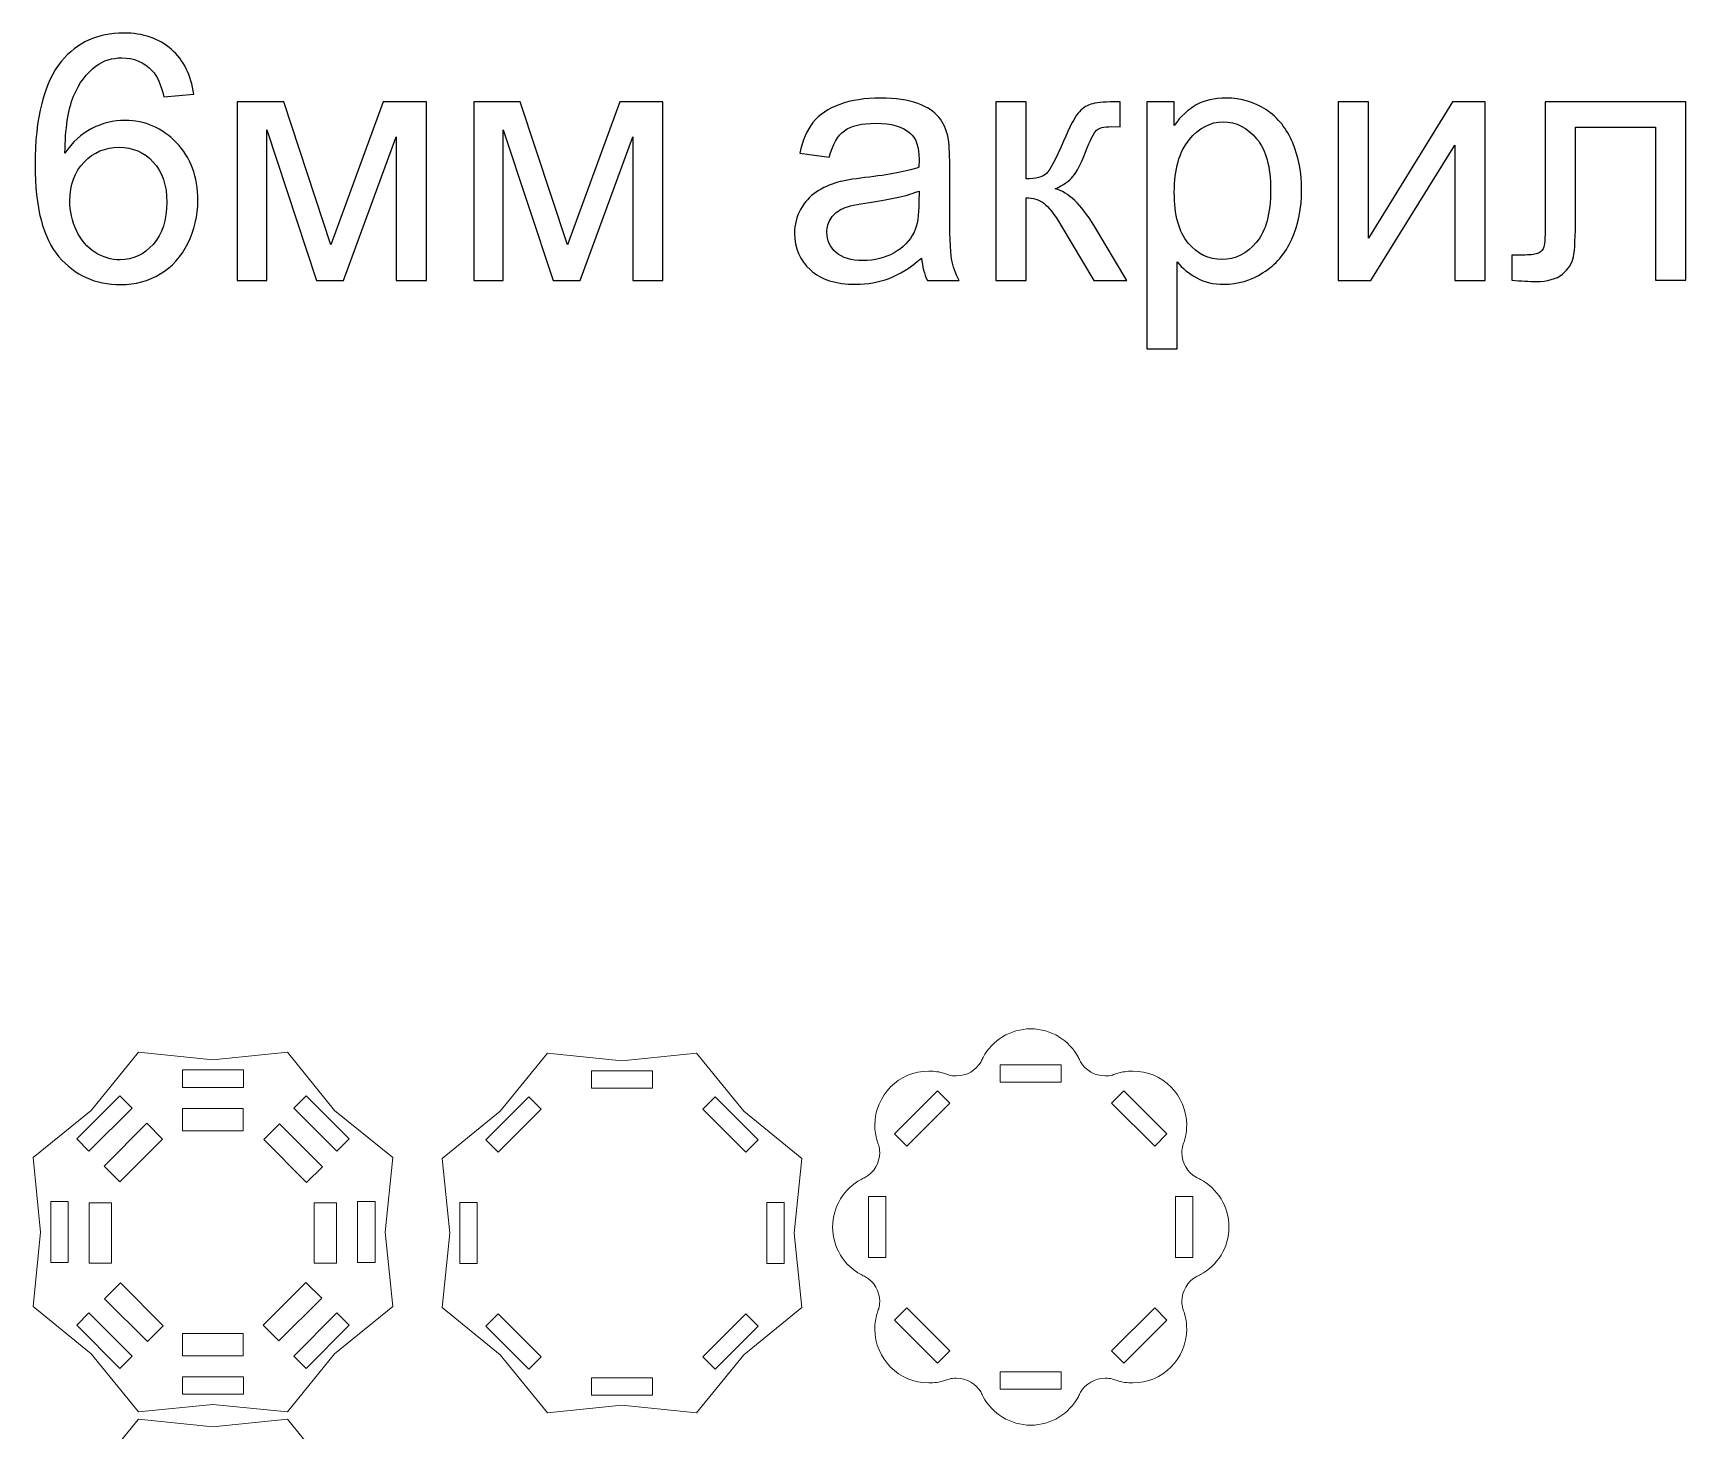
# Model space of a CAD drawing. Header units: centimetres. Extents: x -57 to 189, y -76 to 83.
# Drawn here: x 162.66 to 189.25, y 24.86 to 47.35 of the extents above; entities that cross this region are included whole.
import ezdxf

# ---------------------------------------------------------------- set-up
doc = ezdxf.new("R2010")
doc.units = ezdxf.units.CM
doc.header["$MEASUREMENT"] = 0
doc.layers.add('DEFAULT', color=7, linetype='Continuous')
doc.layers.add('layer 1', color=7, linetype='Continuous')

msp = doc.modelspace()

# ---------------------------------------------------------------- linework, layer by layer
at = {"layer": 'DEFAULT', "color": 250, "lineweight": 9}
for points in [[(165.06596, 29.68856), (166.04096, 29.68856), (166.04096, 30.0467), (165.06596, 30.0467), (165.06596, 29.68856)], [(165.06596, 26.0692), (166.04096, 26.0692), (166.04096, 26.42734), (165.06596, 26.42734), (165.06596, 26.0692)]]:
    msp.add_lwpolyline(points, close=True, dxfattribs=at)
at = {"layer": 'DEFAULT', "color": 250}
for points, knots in [([(165.2448, 46.3607), (165.2448, 46.3607), (164.76321, 46.32195), (164.76321, 46.32195), (164.76321, 46.32195), (164.71985, 46.51293), (164.65804, 46.65224), (164.57777, 46.73896), (164.57777, 46.73896), (164.44584, 46.87827), (164.28254, 46.94747), (164.0888, 46.94747), (164.0888, 46.94747), (163.93288, 46.94747), (163.7945, 46.9041), (163.67548, 46.81738), (163.67548, 46.81738), (163.52233, 46.70575), (163.4024, 46.54337), (163.31291, 46.32933), (163.31291, 46.32933), (163.22434, 46.11437), (163.17821, 45.809), (163.17452, 45.41321), (163.17452, 45.41321), (163.29169, 45.59127), (163.43561, 45.72412), (163.60537, 45.80992), (163.60537, 45.80992), (163.77512, 45.89664), (163.95226, 45.94), (164.13862, 45.94), (164.13862, 45.94), (164.46337, 45.94), (164.74015, 45.82007), (164.96895, 45.58112), (164.96895, 45.58112), (165.19683, 45.34217), (165.31123, 45.03402), (165.31123, 44.65484), (165.31123, 44.65484), (165.31123, 44.40574), (165.25772, 44.1751), (165.1507, 43.96106), (165.1507, 43.96106), (165.04275, 43.74702), (164.89606, 43.58372), (164.70786, 43.47024), (164.70786, 43.47024), (164.52057, 43.35676), (164.30745, 43.29956), (164.06943, 43.29956), (164.06943, 43.29956), (163.66441, 43.29956), (163.3332, 43.44902), (163.07672, 43.74702), (163.07672, 43.74702), (162.82117, 44.04501), (162.69293, 44.53675), (162.69293, 45.22131), (162.69293, 45.22131), (162.69293, 45.98705), (162.83501, 46.5443), (163.11824, 46.89211), (163.11824, 46.89211), (163.36549, 47.19472), (163.69855, 47.34602), (164.11832, 47.34602), (164.11832, 47.34602), (164.43016, 47.34602), (164.68664, 47.25838), (164.88591, 47.08401), (164.88591, 47.08401), (165.08519, 46.90964), (165.20513, 46.66884), (165.2448, 46.3607)], [0, 0, 0, 0, 0.05, 0.05, 0.05, 0.05, 0.1, 0.1, 0.1, 0.1, 0.15, 0.15, 0.15, 0.15, 0.2, 0.2, 0.2, 0.2, 0.25, 0.25, 0.25, 0.25, 0.3, 0.3, 0.3, 0.3, 0.35, 0.35, 0.35, 0.35, 0.4, 0.4, 0.4, 0.4, 0.45, 0.45, 0.45, 0.45, 0.5, 0.5, 0.5, 0.5, 0.55, 0.55, 0.55, 0.55, 0.6, 0.6, 0.6, 0.6, 0.65, 0.65, 0.65, 0.65, 0.7, 0.7, 0.7, 0.7, 0.75, 0.75, 0.75, 0.75, 0.8, 0.8, 0.8, 0.8, 0.85, 0.85, 0.85, 0.85, 0.9, 0.9, 0.9, 0.9, 1, 1, 1, 1]), ([(176.9524, 43.7258), (176.77157, 43.57173), (176.59721, 43.46378), (176.43022, 43.40013), (176.43022, 43.40013), (176.26323, 43.33647), (176.08425, 43.3051), (175.89235, 43.3051), (175.89235, 43.3051), (175.57683, 43.3051), (175.33419, 43.38167), (175.16443, 43.53575), (175.16443, 43.53575), (174.99468, 43.68889), (174.9098, 43.88541), (174.9098, 44.12435), (174.9098, 44.12435), (174.9098, 44.26459), (174.94209, 44.39283), (175.00575, 44.50907), (175.00575, 44.50907), (175.07033, 44.62532), (175.15428, 44.71758), (175.25761, 44.78769), (175.25761, 44.78769), (175.36187, 44.85781), (175.47811, 44.91132), (175.6082, 44.9473), (175.6082, 44.9473), (175.70414, 44.97221), (175.84899, 44.9962), (176.04181, 45.02018), (176.04181, 45.02018), (176.43483, 45.06631), (176.72545, 45.12259), (176.91089, 45.18717), (176.91089, 45.18717), (176.91273, 45.2536), (176.91365, 45.29604), (176.91365, 45.31357), (176.91365, 45.31357), (176.91365, 45.511), (176.86752, 45.65031), (176.77527, 45.7315), (176.77527, 45.7315), (176.65072, 45.84129), (176.46528, 45.89572), (176.21987, 45.89572), (176.21987, 45.89572), (175.99015, 45.89572), (175.82039, 45.85512), (175.71152, 45.77486), (175.71152, 45.77486), (175.60174, 45.69459), (175.52147, 45.55252), (175.46888, 45.3477), (175.46888, 45.3477), (175.46888, 45.3477), (174.99283, 45.41413), (174.99283, 45.41413), (174.99283, 45.41413), (175.03619, 45.61802), (175.10723, 45.78316), (175.20687, 45.90863), (175.20687, 45.90863), (175.30651, 46.03411), (175.45043, 46.13005), (175.63864, 46.19833), (175.63864, 46.19833), (175.82593, 46.26567), (176.04458, 46.29981), (176.29183, 46.29981), (176.29183, 46.29981), (176.53724, 46.29981), (176.73744, 46.27121), (176.89151, 46.21309), (176.89151, 46.21309), (177.04466, 46.15496), (177.15814, 46.083), (177.2301, 45.99536), (177.2301, 45.99536), (177.30206, 45.90771), (177.3528, 45.797), (177.38233, 45.66323), (177.38233, 45.66323), (177.39801, 45.58019), (177.40631, 45.43074), (177.40631, 45.21577), (177.40631, 45.21577), (177.40631, 45.21577), (177.40631, 44.56996), (177.40631, 44.56996), (177.40631, 44.56996), (177.40631, 44.11882), (177.41646, 43.83374), (177.43676, 43.71288), (177.43676, 43.71288), (177.45613, 43.59202), (177.49673, 43.4767), (177.55577, 43.36599), (177.55577, 43.36599), (177.55577, 43.36599), (177.04651, 43.36599), (177.04651, 43.36599), (177.04651, 43.36599), (176.99761, 43.4684), (176.96624, 43.58833), (176.9524, 43.7258)], [0, 0, 0, 0, 0.03571429, 0.03571429, 0.03571429, 0.03571429, 0.07142857, 0.07142857, 0.07142857, 0.07142857, 0.10714286, 0.10714286, 0.10714286, 0.10714286, 0.14285714, 0.14285714, 0.14285714, 0.14285714, 0.17857143, 0.17857143, 0.17857143, 0.17857143, 0.21428571, 0.21428571, 0.21428571, 0.21428571, 0.25, 0.25, 0.25, 0.25, 0.28571429, 0.28571429, 0.28571429, 0.28571429, 0.32142857, 0.32142857, 0.32142857, 0.32142857, 0.35714286, 0.35714286, 0.35714286, 0.35714286, 0.39285714, 0.39285714, 0.39285714, 0.39285714, 0.42857143, 0.42857143, 0.42857143, 0.42857143, 0.46428571, 0.46428571, 0.46428571, 0.46428571, 0.5, 0.5, 0.5, 0.5, 0.53571429, 0.53571429, 0.53571429, 0.53571429, 0.57142857, 0.57142857, 0.57142857, 0.57142857, 0.60714286, 0.60714286, 0.60714286, 0.60714286, 0.64285714, 0.64285714, 0.64285714, 0.64285714, 0.67857143, 0.67857143, 0.67857143, 0.67857143, 0.71428571, 0.71428571, 0.71428571, 0.71428571, 0.75, 0.75, 0.75, 0.75, 0.78571429, 0.78571429, 0.78571429, 0.78571429, 0.82142857, 0.82142857, 0.82142857, 0.82142857, 0.85714286, 0.85714286, 0.85714286, 0.85714286, 0.89285714, 0.89285714, 0.89285714, 0.89285714, 0.92857143, 0.92857143, 0.92857143, 0.92857143, 1, 1, 1, 1]), ([(180.57632, 42.26442), (180.57632, 42.26442), (180.57632, 46.23892), (180.57632, 46.23892), (180.57632, 46.23892), (180.57632, 46.23892), (181.01916, 46.23892), (181.01916, 46.23892), (181.01916, 46.23892), (181.01916, 46.23892), (181.01916, 45.86158), (181.01916, 45.86158), (181.01916, 45.86158), (181.12342, 46.00735), (181.24151, 46.11714), (181.37344, 46.19002), (181.37344, 46.19002), (181.50444, 46.26291), (181.66405, 46.29981), (181.85134, 46.29981), (181.85134, 46.29981), (182.09674, 46.29981), (182.31263, 46.23707), (182.49991, 46.11068), (182.49991, 46.11068), (182.6872, 45.98521), (182.82835, 45.80715), (182.9243, 45.57835), (182.9243, 45.57835), (183.01933, 45.34863), (183.0673, 45.09768), (183.0673, 44.82367), (183.0673, 44.82367), (183.0673, 44.53121), (183.01472, 44.26736), (182.90954, 44.0321), (182.90954, 44.0321), (182.80437, 43.79776), (182.65122, 43.61786), (182.45009, 43.49238), (182.45009, 43.49238), (182.24989, 43.36784), (182.03862, 43.3051), (181.8172, 43.3051), (181.8172, 43.3051), (181.65483, 43.3051), (181.50906, 43.33924), (181.38082, 43.40751), (181.38082, 43.40751), (181.25166, 43.47578), (181.14648, 43.56158), (181.06345, 43.66583), (181.06345, 43.66583), (181.06345, 43.66583), (181.06345, 42.26442), (181.06345, 42.26442), (181.06345, 42.26442), (181.06345, 42.26442), (180.57632, 42.26442), (180.57632, 42.26442)], [0, 0, 0, 0, 0.0625, 0.0625, 0.0625, 0.0625, 0.125, 0.125, 0.125, 0.125, 0.1875, 0.1875, 0.1875, 0.1875, 0.25, 0.25, 0.25, 0.25, 0.3125, 0.3125, 0.3125, 0.3125, 0.375, 0.375, 0.375, 0.375, 0.4375, 0.4375, 0.4375, 0.4375, 0.5, 0.5, 0.5, 0.5, 0.5625, 0.5625, 0.5625, 0.5625, 0.625, 0.625, 0.625, 0.625, 0.6875, 0.6875, 0.6875, 0.6875, 0.75, 0.75, 0.75, 0.75, 0.8125, 0.8125, 0.8125, 0.8125, 0.875, 0.875, 0.875, 0.875, 1, 1, 1, 1]), ([(165.9432, 46.23892), (165.9432, 46.23892), (166.69234, 46.23892), (166.69234, 46.23892), (166.69234, 46.23892), (166.69234, 46.23892), (167.45163, 43.93984), (167.45163, 43.93984), (167.45163, 43.93984), (167.45163, 43.93984), (168.2921, 46.23892), (168.2921, 46.23892), (168.2921, 46.23892), (168.2921, 46.23892), (168.98773, 46.23892), (168.98773, 46.23892), (168.98773, 46.23892), (168.98773, 46.23892), (168.98773, 43.36599), (168.98773, 43.36599), (168.98773, 43.36599), (168.98773, 43.36599), (168.50061, 43.36599), (168.50061, 43.36599), (168.50061, 43.36599), (168.50061, 43.36599), (168.50061, 45.67891), (168.50061, 45.67891), (168.50061, 45.67891), (168.50061, 45.67891), (167.6546, 43.36599), (167.6546, 43.36599), (167.6546, 43.36599), (167.6546, 43.36599), (167.21914, 43.36599), (167.21914, 43.36599), (167.21914, 43.36599), (167.21914, 43.36599), (166.41925, 45.78962), (166.41925, 45.78962), (166.41925, 45.78962), (166.41925, 45.78962), (166.41925, 43.36599), (166.41925, 43.36599), (166.41925, 43.36599), (166.41925, 43.36599), (165.9432, 43.36599), (165.9432, 43.36599), (165.9432, 43.36599), (165.9432, 43.36599), (165.9432, 46.23892), (165.9432, 46.23892)], [0, 0, 0, 0, 0.07142857, 0.07142857, 0.07142857, 0.07142857, 0.14285714, 0.14285714, 0.14285714, 0.14285714, 0.21428571, 0.21428571, 0.21428571, 0.21428571, 0.28571429, 0.28571429, 0.28571429, 0.28571429, 0.35714286, 0.35714286, 0.35714286, 0.35714286, 0.42857143, 0.42857143, 0.42857143, 0.42857143, 0.5, 0.5, 0.5, 0.5, 0.57142857, 0.57142857, 0.57142857, 0.57142857, 0.64285714, 0.64285714, 0.64285714, 0.64285714, 0.71428571, 0.71428571, 0.71428571, 0.71428571, 0.78571429, 0.78571429, 0.78571429, 0.78571429, 0.85714286, 0.85714286, 0.85714286, 0.85714286, 1, 1, 1, 1]), ([(169.74886, 46.23892), (169.74886, 46.23892), (170.498, 46.23892), (170.498, 46.23892), (170.498, 46.23892), (170.498, 46.23892), (171.25729, 43.93984), (171.25729, 43.93984), (171.25729, 43.93984), (171.25729, 43.93984), (172.09776, 46.23892), (172.09776, 46.23892), (172.09776, 46.23892), (172.09776, 46.23892), (172.79339, 46.23892), (172.79339, 46.23892), (172.79339, 46.23892), (172.79339, 46.23892), (172.79339, 43.36599), (172.79339, 43.36599), (172.79339, 43.36599), (172.79339, 43.36599), (172.30627, 43.36599), (172.30627, 43.36599), (172.30627, 43.36599), (172.30627, 43.36599), (172.30627, 45.67891), (172.30627, 45.67891), (172.30627, 45.67891), (172.30627, 45.67891), (171.46026, 43.36599), (171.46026, 43.36599), (171.46026, 43.36599), (171.46026, 43.36599), (171.0248, 43.36599), (171.0248, 43.36599), (171.0248, 43.36599), (171.0248, 43.36599), (170.22491, 45.78962), (170.22491, 45.78962), (170.22491, 45.78962), (170.22491, 45.78962), (170.22491, 43.36599), (170.22491, 43.36599), (170.22491, 43.36599), (170.22491, 43.36599), (169.74886, 43.36599), (169.74886, 43.36599), (169.74886, 43.36599), (169.74886, 43.36599), (169.74886, 46.23892), (169.74886, 46.23892)], [0, 0, 0, 0, 0.07142857, 0.07142857, 0.07142857, 0.07142857, 0.14285714, 0.14285714, 0.14285714, 0.14285714, 0.21428571, 0.21428571, 0.21428571, 0.21428571, 0.28571429, 0.28571429, 0.28571429, 0.28571429, 0.35714286, 0.35714286, 0.35714286, 0.35714286, 0.42857143, 0.42857143, 0.42857143, 0.42857143, 0.5, 0.5, 0.5, 0.5, 0.57142857, 0.57142857, 0.57142857, 0.57142857, 0.64285714, 0.64285714, 0.64285714, 0.64285714, 0.71428571, 0.71428571, 0.71428571, 0.71428571, 0.78571429, 0.78571429, 0.78571429, 0.78571429, 0.85714286, 0.85714286, 0.85714286, 0.85714286, 1, 1, 1, 1]), ([(178.149, 46.23892), (178.149, 46.23892), (178.63612, 46.23892), (178.63612, 46.23892), (178.63612, 46.23892), (178.63612, 46.23892), (178.63612, 44.99897), (178.63612, 44.99897), (178.63612, 44.99897), (178.79112, 44.99897), (178.89998, 45.02849), (178.96272, 45.08846), (178.96272, 45.08846), (179.02453, 45.1475), (179.11587, 45.32003), (179.23765, 45.60695), (179.23765, 45.60695), (179.3336, 45.8339), (179.41109, 45.98336), (179.47014, 46.05533), (179.47014, 46.05533), (179.53011, 46.12729), (179.59838, 46.17618), (179.67588, 46.20109), (179.67588, 46.20109), (179.7543, 46.226), (179.87885, 46.23892), (180.04952, 46.23892), (180.04952, 46.23892), (180.04952, 46.23892), (180.14732, 46.23892), (180.14732, 46.23892), (180.14732, 46.23892), (180.14732, 46.23892), (180.14732, 45.8376), (180.14732, 45.8376), (180.14732, 45.8376), (180.14732, 45.8376), (180.0117, 45.84036), (180.0117, 45.84036), (180.0117, 45.84036), (179.88346, 45.84036), (179.80135, 45.82099), (179.76537, 45.78316), (179.76537, 45.78316), (179.72754, 45.74349), (179.66942, 45.6254), (179.59192, 45.42889), (179.59192, 45.42889), (179.51811, 45.24068), (179.45077, 45.1106), (179.38895, 45.03864), (179.38895, 45.03864), (179.32806, 44.96668), (179.23304, 44.90117), (179.1048, 44.8412), (179.1048, 44.8412), (179.31422, 44.78493), (179.52088, 44.59026), (179.72385, 44.25628), (179.72385, 44.25628), (179.72385, 44.25628), (180.25803, 43.36599), (180.25803, 43.36599), (180.25803, 43.36599), (180.25803, 43.36599), (179.72293, 43.36599), (179.72293, 43.36599), (179.72293, 43.36599), (179.72293, 43.36599), (179.19613, 44.25352), (179.19613, 44.25352), (179.19613, 44.25352), (179.09003, 44.43342), (178.99778, 44.55151), (178.91936, 44.60871), (178.91936, 44.60871), (178.84001, 44.66591), (178.74591, 44.69451), (178.63612, 44.69451), (178.63612, 44.69451), (178.63612, 44.69451), (178.63612, 43.36599), (178.63612, 43.36599), (178.63612, 43.36599), (178.63612, 43.36599), (178.149, 43.36599), (178.149, 43.36599), (178.149, 43.36599), (178.149, 43.36599), (178.149, 46.23892), (178.149, 46.23892)], [0, 0, 0, 0, 0.04166667, 0.04166667, 0.04166667, 0.04166667, 0.08333333, 0.08333333, 0.08333333, 0.08333333, 0.125, 0.125, 0.125, 0.125, 0.16666667, 0.16666667, 0.16666667, 0.16666667, 0.20833333, 0.20833333, 0.20833333, 0.20833333, 0.25, 0.25, 0.25, 0.25, 0.29166667, 0.29166667, 0.29166667, 0.29166667, 0.33333333, 0.33333333, 0.33333333, 0.33333333, 0.375, 0.375, 0.375, 0.375, 0.41666667, 0.41666667, 0.41666667, 0.41666667, 0.45833333, 0.45833333, 0.45833333, 0.45833333, 0.5, 0.5, 0.5, 0.5, 0.54166667, 0.54166667, 0.54166667, 0.54166667, 0.58333333, 0.58333333, 0.58333333, 0.58333333, 0.625, 0.625, 0.625, 0.625, 0.66666667, 0.66666667, 0.66666667, 0.66666667, 0.70833333, 0.70833333, 0.70833333, 0.70833333, 0.75, 0.75, 0.75, 0.75, 0.79166667, 0.79166667, 0.79166667, 0.79166667, 0.83333333, 0.83333333, 0.83333333, 0.83333333, 0.875, 0.875, 0.875, 0.875, 0.91666667, 0.91666667, 0.91666667, 0.91666667, 1, 1, 1, 1]), ([(183.65499, 46.23892), (183.65499, 46.23892), (184.14212, 46.23892), (184.14212, 46.23892), (184.14212, 46.23892), (184.14212, 46.23892), (184.14212, 44.04778), (184.14212, 44.04778), (184.14212, 44.04778), (184.14212, 44.04778), (185.49555, 46.23892), (185.49555, 46.23892), (185.49555, 46.23892), (185.49555, 46.23892), (186.01866, 46.23892), (186.01866, 46.23892), (186.01866, 46.23892), (186.01866, 46.23892), (186.01866, 43.36599), (186.01866, 43.36599), (186.01866, 43.36599), (186.01866, 43.36599), (185.53153, 43.36599), (185.53153, 43.36599), (185.53153, 43.36599), (185.53153, 43.36599), (185.53153, 45.54329), (185.53153, 45.54329), (185.53153, 45.54329), (185.53153, 45.54329), (184.17994, 43.36599), (184.17994, 43.36599), (184.17994, 43.36599), (184.17994, 43.36599), (183.65499, 43.36599), (183.65499, 43.36599), (183.65499, 43.36599), (183.65499, 43.36599), (183.65499, 46.23892), (183.65499, 46.23892)], [0, 0, 0, 0, 0.09090909, 0.09090909, 0.09090909, 0.09090909, 0.18181818, 0.18181818, 0.18181818, 0.18181818, 0.27272727, 0.27272727, 0.27272727, 0.27272727, 0.36363636, 0.36363636, 0.36363636, 0.36363636, 0.45454545, 0.45454545, 0.45454545, 0.45454545, 0.54545455, 0.54545455, 0.54545455, 0.54545455, 0.63636364, 0.63636364, 0.63636364, 0.63636364, 0.72727273, 0.72727273, 0.72727273, 0.72727273, 0.81818182, 0.81818182, 0.81818182, 0.81818182, 1, 1, 1, 1]), ([(186.98553, 46.23892), (186.98553, 46.23892), (189.24955, 46.23892), (189.24955, 46.23892), (189.24955, 46.23892), (189.24955, 46.23892), (189.24955, 43.36876), (189.24955, 43.36876), (189.24955, 43.36876), (189.24955, 43.36876), (188.76243, 43.36876), (188.76243, 43.36876), (188.76243, 43.36876), (188.76243, 43.36876), (188.76243, 45.83483), (188.76243, 45.83483), (188.76243, 45.83483), (188.76243, 45.83483), (187.47266, 45.83483), (187.47266, 45.83483), (187.47266, 45.83483), (187.47266, 45.83483), (187.47266, 44.40574), (187.47266, 44.40574), (187.47266, 44.40574), (187.47266, 44.07269), (187.46158, 43.85311), (187.44037, 43.7461), (187.44037, 43.7461), (187.41822, 43.64), (187.35918, 43.54774), (187.26231, 43.4684), (187.26231, 43.4684), (187.16451, 43.38905), (187.02428, 43.34938), (186.84068, 43.34938), (186.84068, 43.34938), (186.72721, 43.34938), (186.5962, 43.35676), (186.44859, 43.3706), (186.44859, 43.3706), (186.44859, 43.3706), (186.44859, 43.77562), (186.44859, 43.77562), (186.44859, 43.77562), (186.44859, 43.77562), (186.6617, 43.77562), (186.6617, 43.77562), (186.6617, 43.77562), (186.76227, 43.77562), (186.83423, 43.78577), (186.87759, 43.80699), (186.87759, 43.80699), (186.92095, 43.82728), (186.94955, 43.8605), (186.96431, 43.9057), (186.96431, 43.9057), (186.97815, 43.95091), (186.98553, 44.0976), (186.98553, 44.34578), (186.98553, 44.34578), (186.98553, 44.34578), (186.98553, 46.23892), (186.98553, 46.23892)], [0, 0, 0, 0, 0.05882353, 0.05882353, 0.05882353, 0.05882353, 0.11764706, 0.11764706, 0.11764706, 0.11764706, 0.17647059, 0.17647059, 0.17647059, 0.17647059, 0.23529412, 0.23529412, 0.23529412, 0.23529412, 0.29411765, 0.29411765, 0.29411765, 0.29411765, 0.35294118, 0.35294118, 0.35294118, 0.35294118, 0.41176471, 0.41176471, 0.41176471, 0.41176471, 0.47058824, 0.47058824, 0.47058824, 0.47058824, 0.52941176, 0.52941176, 0.52941176, 0.52941176, 0.58823529, 0.58823529, 0.58823529, 0.58823529, 0.64705882, 0.64705882, 0.64705882, 0.64705882, 0.70588235, 0.70588235, 0.70588235, 0.70588235, 0.76470588, 0.76470588, 0.76470588, 0.76470588, 0.82352941, 0.82352941, 0.82352941, 0.82352941, 0.88235294, 0.88235294, 0.88235294, 0.88235294, 1, 1, 1, 1]), ([(181.01916, 44.78493), (181.01916, 44.41681), (181.09389, 44.14465), (181.24243, 43.96844), (181.24243, 43.96844), (181.39189, 43.79222), (181.57272, 43.70366), (181.78491, 43.70366), (181.78491, 43.70366), (182.00079, 43.70366), (182.18531, 43.79499), (182.33846, 43.97766), (182.33846, 43.97766), (182.49253, 44.16034), (182.56911, 44.44265), (182.56911, 44.82552), (182.56911, 44.82552), (182.56911, 45.19086), (182.49438, 45.46395), (182.344, 45.6457), (182.344, 45.6457), (182.19362, 45.82745), (182.01463, 45.91786), (181.80613, 45.91786), (181.80613, 45.91786), (181.59947, 45.91786), (181.4168, 45.82099), (181.25811, 45.62817), (181.25811, 45.62817), (181.09851, 45.43443), (181.01916, 45.15396), (181.01916, 44.78493)], [0, 0, 0, 0, 0.11111111, 0.11111111, 0.11111111, 0.11111111, 0.22222222, 0.22222222, 0.22222222, 0.22222222, 0.33333333, 0.33333333, 0.33333333, 0.33333333, 0.44444444, 0.44444444, 0.44444444, 0.44444444, 0.55555556, 0.55555556, 0.55555556, 0.55555556, 0.66666667, 0.66666667, 0.66666667, 0.66666667, 0.77777778, 0.77777778, 0.77777778, 0.77777778, 1, 1, 1, 1]), ([(163.25202, 44.65023), (163.25202, 44.48232), (163.288, 44.32179), (163.35904, 44.16864), (163.35904, 44.16864), (163.43007, 44.01549), (163.52971, 43.89924), (163.65611, 43.81898), (163.65611, 43.81898), (163.78342, 43.73871), (163.91812, 43.69812), (164.06112, 43.69812), (164.06112, 43.69812), (164.2687, 43.69812), (164.44584, 43.78115), (164.59253, 43.94722), (164.59253, 43.94722), (164.73922, 44.11328), (164.81303, 44.33839), (164.81303, 44.62347), (164.81303, 44.62347), (164.81303, 44.89748), (164.74015, 45.11337), (164.5953, 45.27113), (164.5953, 45.27113), (164.45045, 45.42889), (164.26594, 45.50823), (164.04175, 45.50823), (164.04175, 45.50823), (163.82217, 45.50823), (163.63489, 45.42889), (163.48174, 45.27113), (163.48174, 45.27113), (163.32859, 45.11337), (163.25202, 44.90671), (163.25202, 44.65023)], [0, 0, 0, 0, 0.1, 0.1, 0.1, 0.1, 0.2, 0.2, 0.2, 0.2, 0.3, 0.3, 0.3, 0.3, 0.4, 0.4, 0.4, 0.4, 0.5, 0.5, 0.5, 0.5, 0.6, 0.6, 0.6, 0.6, 0.7, 0.7, 0.7, 0.7, 0.8, 0.8, 0.8, 0.8, 1, 1, 1, 1]), ([(176.91365, 44.80522), (176.73652, 44.73326), (176.47081, 44.67237), (176.11654, 44.62255), (176.11654, 44.62255), (175.91542, 44.59395), (175.77334, 44.56166), (175.69031, 44.52568), (175.69031, 44.52568), (175.60727, 44.4897), (175.54361, 44.43711), (175.49841, 44.36884), (175.49841, 44.36884), (175.4532, 44.29965), (175.43014, 44.22307), (175.43014, 44.13819), (175.43014, 44.13819), (175.43014, 44.00995), (175.47903, 43.90201), (175.57775, 43.81621), (175.57775, 43.81621), (175.67647, 43.73041), (175.82039, 43.68705), (176.00952, 43.68705), (176.00952, 43.68705), (176.1968, 43.68705), (176.36379, 43.72764), (176.51048, 43.80975), (176.51048, 43.80975), (176.65625, 43.89094), (176.76419, 44.00257), (176.83247, 44.14373), (176.83247, 44.14373), (176.88505, 44.25352), (176.91089, 44.41497), (176.91089, 44.62809), (176.91089, 44.62809), (176.91089, 44.62809), (176.91365, 44.80522), (176.91365, 44.80522)], [0, 0, 0, 0, 0.09090909, 0.09090909, 0.09090909, 0.09090909, 0.18181818, 0.18181818, 0.18181818, 0.18181818, 0.27272727, 0.27272727, 0.27272727, 0.27272727, 0.36363636, 0.36363636, 0.36363636, 0.36363636, 0.45454545, 0.45454545, 0.45454545, 0.45454545, 0.54545455, 0.54545455, 0.54545455, 0.54545455, 0.63636364, 0.63636364, 0.63636364, 0.63636364, 0.72727273, 0.72727273, 0.72727273, 0.72727273, 0.81818182, 0.81818182, 0.81818182, 0.81818182, 1, 1, 1, 1])]:
    msp.add_open_spline(points, degree=3, knots=knots, dxfattribs=at)
at = {"layer": 'DEFAULT', "color": 250, "lineweight": 9}
for points, knots in [([(170.93569, 30.93641), (170.93569, 30.93641), (172.13389, 30.8142), (172.13389, 30.8142), (172.13389, 30.8142), (172.13389, 30.8142), (173.3321, 30.93642), (173.3321, 30.93642), (173.3321, 30.93642), (173.3321, 30.93642), (174.09293, 30.00274), (174.09293, 30.00274), (174.09293, 30.00274), (174.09293, 30.00274), (175.0266, 29.2419), (175.0266, 29.2419), (175.0266, 29.2419), (175.0266, 29.2419), (174.90439, 28.0437), (174.90439, 28.0437), (174.90439, 28.0437), (174.90439, 28.0437), (175.02661, 26.84549), (175.02661, 26.84549), (175.02661, 26.84549), (175.02661, 26.84549), (174.09293, 26.08466), (174.09293, 26.08466), (174.09293, 26.08466), (174.09293, 26.08466), (173.33209, 25.15099), (173.33209, 25.15099), (173.33209, 25.15099), (173.33209, 25.15099), (172.13389, 25.2732), (172.13389, 25.2732), (172.13389, 25.2732), (172.13389, 25.2732), (170.93568, 25.15098), (170.93568, 25.15098), (170.93568, 25.15098), (170.93568, 25.15098), (170.17485, 26.08466), (170.17485, 26.08466), (170.17485, 26.08466), (170.17485, 26.08466), (169.24118, 26.8455), (169.24118, 26.8455), (169.24118, 26.8455), (169.24118, 26.8455), (169.36339, 28.0437), (169.36339, 28.0437), (169.36339, 28.0437), (169.36339, 28.0437), (169.24117, 29.24191), (169.24117, 29.24191), (169.24117, 29.24191), (169.24117, 29.24191), (170.17485, 30.00274), (170.17485, 30.00274), (170.17485, 30.00274), (170.17485, 30.00274), (170.93569, 30.93641), (170.93569, 30.93641)], [0, 0, 0, 0, 0.05882353, 0.05882353, 0.05882353, 0.05882353, 0.11764706, 0.11764706, 0.11764706, 0.11764706, 0.17647059, 0.17647059, 0.17647059, 0.17647059, 0.23529412, 0.23529412, 0.23529412, 0.23529412, 0.29411765, 0.29411765, 0.29411765, 0.29411765, 0.35294118, 0.35294118, 0.35294118, 0.35294118, 0.41176471, 0.41176471, 0.41176471, 0.41176471, 0.47058824, 0.47058824, 0.47058824, 0.47058824, 0.52941176, 0.52941176, 0.52941176, 0.52941176, 0.58823529, 0.58823529, 0.58823529, 0.58823529, 0.64705882, 0.64705882, 0.64705882, 0.64705882, 0.70588235, 0.70588235, 0.70588235, 0.70588235, 0.76470588, 0.76470588, 0.76470588, 0.76470588, 0.82352941, 0.82352941, 0.82352941, 0.82352941, 0.88235294, 0.88235294, 0.88235294, 0.88235294, 1, 1, 1, 1]), ([(172.6239, 30.65257), (172.6239, 30.65257), (171.6439, 30.65257), (171.6439, 30.65257), (171.6439, 30.65257), (171.6439, 30.65257), (171.6439, 30.37257), (171.6439, 30.37257), (171.6439, 30.37257), (171.6439, 30.37257), (172.6239, 30.37257), (172.6239, 30.37257), (172.6239, 30.37257), (172.6239, 30.37257), (172.6239, 30.65257), (172.6239, 30.65257)], [0, 0, 0, 0, 0.2, 0.2, 0.2, 0.2, 0.4, 0.4, 0.4, 0.4, 0.6, 0.6, 0.6, 0.6, 1, 1, 1, 1]), ([(179.20019, 30.74892), (179.20019, 30.74892), (178.22019, 30.74892), (178.22019, 30.74892), (178.22019, 30.74892), (178.22019, 30.74892), (178.22019, 30.46892), (178.22019, 30.46892), (178.22019, 30.46892), (178.22019, 30.46892), (179.20019, 30.46892), (179.20019, 30.46892), (179.20019, 30.46892), (179.20019, 30.46892), (179.20019, 30.74892), (179.20019, 30.74892)], [0, 0, 0, 0, 0.2, 0.2, 0.2, 0.2, 0.4, 0.4, 0.4, 0.4, 0.6, 0.6, 0.6, 0.6, 1, 1, 1, 1]), ([(176.71695, 29.44033), (176.71695, 29.44033), (177.40992, 30.13329), (177.40992, 30.13329), (177.40992, 30.13329), (177.40992, 30.13329), (177.21193, 30.33128), (177.21193, 30.33128), (177.21193, 30.33128), (177.21193, 30.33128), (176.51897, 29.63832), (176.51897, 29.63832), (176.51897, 29.63832), (176.51897, 29.63832), (176.71695, 29.44033), (176.71695, 29.44033)], [0, 0, 0, 0, 0.2, 0.2, 0.2, 0.2, 0.4, 0.4, 0.4, 0.4, 0.6, 0.6, 0.6, 0.6, 1, 1, 1, 1]), ([(180.70344, 29.44032), (180.70344, 29.44032), (180.01047, 30.13328), (180.01047, 30.13328), (180.01047, 30.13328), (180.01047, 30.13328), (180.20846, 30.33127), (180.20846, 30.33127), (180.20846, 30.33127), (180.20846, 30.33127), (180.90142, 29.63831), (180.90142, 29.63831), (180.90142, 29.63831), (180.90142, 29.63831), (180.70344, 29.44032), (180.70344, 29.44032)], [0, 0, 0, 0, 0.2, 0.2, 0.2, 0.2, 0.4, 0.4, 0.4, 0.4, 0.6, 0.6, 0.6, 0.6, 1, 1, 1, 1]), ([(170.14066, 29.34398), (170.14066, 29.34398), (170.83363, 30.03694), (170.83363, 30.03694), (170.83363, 30.03694), (170.83363, 30.03694), (170.63564, 30.23493), (170.63564, 30.23493), (170.63564, 30.23493), (170.63564, 30.23493), (169.94268, 29.54197), (169.94268, 29.54197), (169.94268, 29.54197), (169.94268, 29.54197), (170.14066, 29.34398), (170.14066, 29.34398)], [0, 0, 0, 0, 0.2, 0.2, 0.2, 0.2, 0.4, 0.4, 0.4, 0.4, 0.6, 0.6, 0.6, 0.6, 1, 1, 1, 1]), ([(174.12715, 29.34397), (174.12715, 29.34397), (173.43418, 30.03693), (173.43418, 30.03693), (173.43418, 30.03693), (173.43418, 30.03693), (173.63217, 30.23492), (173.63217, 30.23492), (173.63217, 30.23492), (173.63217, 30.23492), (174.32513, 29.54196), (174.32513, 29.54196), (174.32513, 29.54196), (174.32513, 29.54196), (174.12715, 29.34397), (174.12715, 29.34397)], [0, 0, 0, 0, 0.2, 0.2, 0.2, 0.2, 0.4, 0.4, 0.4, 0.4, 0.6, 0.6, 0.6, 0.6, 1, 1, 1, 1]), ([(164.49195, 29.80889), (164.49195, 29.80889), (163.80252, 29.11946), (163.80252, 29.11946), (163.80252, 29.11946), (163.80252, 29.11946), (164.05577, 28.86621), (164.05577, 28.86621), (164.05577, 28.86621), (164.05577, 28.86621), (164.7452, 29.55564), (164.7452, 29.55564), (164.7452, 29.55564), (164.7452, 29.55564), (164.49195, 29.80889), (164.49195, 29.80889)], [0, 0, 0, 0, 0.2, 0.2, 0.2, 0.2, 0.4, 0.4, 0.4, 0.4, 0.6, 0.6, 0.6, 0.6, 1, 1, 1, 1]), ([(166.62515, 29.79883), (166.62515, 29.79883), (167.31458, 29.1094), (167.31458, 29.1094), (167.31458, 29.1094), (167.31458, 29.1094), (167.06133, 28.85615), (167.06133, 28.85615), (167.06133, 28.85615), (167.06133, 28.85615), (166.3719, 29.54558), (166.3719, 29.54558), (166.3719, 29.54558), (166.3719, 29.54558), (166.62515, 29.79883), (166.62515, 29.79883)], [0, 0, 0, 0, 0.2, 0.2, 0.2, 0.2, 0.4, 0.4, 0.4, 0.4, 0.6, 0.6, 0.6, 0.6, 1, 1, 1, 1]), ([(163.56473, 27.5562), (163.56473, 27.5562), (163.56473, 28.5312), (163.56473, 28.5312), (163.56473, 28.5312), (163.56473, 28.5312), (163.92287, 28.5312), (163.92287, 28.5312), (163.92287, 28.5312), (163.92287, 28.5312), (163.92287, 27.5562), (163.92287, 27.5562), (163.92287, 27.5562), (163.92287, 27.5562), (163.56473, 27.5562), (163.56473, 27.5562)], [0, 0, 0, 0, 0.2, 0.2, 0.2, 0.2, 0.4, 0.4, 0.4, 0.4, 0.6, 0.6, 0.6, 0.6, 1, 1, 1, 1]), ([(167.54224, 28.5312), (167.54224, 28.5312), (167.54224, 27.5562), (167.54224, 27.5562), (167.54224, 27.5562), (167.54224, 27.5562), (167.1841, 27.5562), (167.1841, 27.5562), (167.1841, 27.5562), (167.1841, 27.5562), (167.1841, 28.5312), (167.1841, 28.5312), (167.1841, 28.5312), (167.1841, 28.5312), (167.54224, 28.5312), (167.54224, 28.5312)], [0, 0, 0, 0, 0.2, 0.2, 0.2, 0.2, 0.4, 0.4, 0.4, 0.4, 0.6, 0.6, 0.6, 0.6, 1, 1, 1, 1]), ([(169.80501, 27.5537), (169.80501, 27.5537), (169.80501, 28.5337), (169.80501, 28.5337), (169.80501, 28.5337), (169.80501, 28.5337), (169.52501, 28.5337), (169.52501, 28.5337), (169.52501, 28.5337), (169.52501, 28.5337), (169.52501, 27.5537), (169.52501, 27.5537), (169.52501, 27.5537), (169.52501, 27.5537), (169.80501, 27.5537), (169.80501, 27.5537)], [0, 0, 0, 0, 0.2, 0.2, 0.2, 0.2, 0.4, 0.4, 0.4, 0.4, 0.6, 0.6, 0.6, 0.6, 1, 1, 1, 1]), ([(174.74276, 27.55369), (174.74276, 27.55369), (174.74276, 28.53369), (174.74276, 28.53369), (174.74276, 28.53369), (174.74276, 28.53369), (174.46276, 28.53369), (174.46276, 28.53369), (174.46276, 28.53369), (174.46276, 28.53369), (174.46276, 27.55369), (174.46276, 27.55369), (174.46276, 27.55369), (174.46276, 27.55369), (174.74276, 27.55369), (174.74276, 27.55369)], [0, 0, 0, 0, 0.2, 0.2, 0.2, 0.2, 0.4, 0.4, 0.4, 0.4, 0.6, 0.6, 0.6, 0.6, 1, 1, 1, 1]), ([(176.3813, 27.65005), (176.3813, 27.65005), (176.3813, 28.63005), (176.3813, 28.63005), (176.3813, 28.63005), (176.3813, 28.63005), (176.1013, 28.63005), (176.1013, 28.63005), (176.1013, 28.63005), (176.1013, 28.63005), (176.1013, 27.65005), (176.1013, 27.65005), (176.1013, 27.65005), (176.1013, 27.65005), (176.3813, 27.65005), (176.3813, 27.65005)], [0, 0, 0, 0, 0.2, 0.2, 0.2, 0.2, 0.4, 0.4, 0.4, 0.4, 0.6, 0.6, 0.6, 0.6, 1, 1, 1, 1]), ([(181.31905, 27.65004), (181.31905, 27.65004), (181.31905, 28.63004), (181.31905, 28.63004), (181.31905, 28.63004), (181.31905, 28.63004), (181.03905, 28.63004), (181.03905, 28.63004), (181.03905, 28.63004), (181.03905, 28.63004), (181.03905, 27.65004), (181.03905, 27.65004), (181.03905, 27.65004), (181.03905, 27.65004), (181.31905, 27.65004), (181.31905, 27.65004)], [0, 0, 0, 0, 0.2, 0.2, 0.2, 0.2, 0.4, 0.4, 0.4, 0.4, 0.6, 0.6, 0.6, 0.6, 1, 1, 1, 1]), ([(164.50205, 26.29687), (164.50205, 26.29687), (163.81262, 26.9863), (163.81262, 26.9863), (163.81262, 26.9863), (163.81262, 26.9863), (164.06587, 27.23955), (164.06587, 27.23955), (164.06587, 27.23955), (164.06587, 27.23955), (164.7553, 26.55012), (164.7553, 26.55012), (164.7553, 26.55012), (164.7553, 26.55012), (164.50205, 26.29687), (164.50205, 26.29687)], [0, 0, 0, 0, 0.2, 0.2, 0.2, 0.2, 0.4, 0.4, 0.4, 0.4, 0.6, 0.6, 0.6, 0.6, 1, 1, 1, 1]), ([(166.61505, 26.30693), (166.61505, 26.30693), (167.30448, 26.99636), (167.30448, 26.99636), (167.30448, 26.99636), (167.30448, 26.99636), (167.05123, 27.24961), (167.05123, 27.24961), (167.05123, 27.24961), (167.05123, 27.24961), (166.3618, 26.56018), (166.3618, 26.56018), (166.3618, 26.56018), (166.3618, 26.56018), (166.61505, 26.30693), (166.61505, 26.30693)], [0, 0, 0, 0, 0.2, 0.2, 0.2, 0.2, 0.4, 0.4, 0.4, 0.4, 0.6, 0.6, 0.6, 0.6, 1, 1, 1, 1]), ([(170.63564, 25.85245), (170.63564, 25.85245), (169.94267, 26.54541), (169.94267, 26.54541), (169.94267, 26.54541), (169.94267, 26.54541), (170.14066, 26.7434), (170.14066, 26.7434), (170.14066, 26.7434), (170.14066, 26.7434), (170.83363, 26.05044), (170.83363, 26.05044), (170.83363, 26.05044), (170.83363, 26.05044), (170.63564, 25.85245), (170.63564, 25.85245)], [0, 0, 0, 0, 0.2, 0.2, 0.2, 0.2, 0.4, 0.4, 0.4, 0.4, 0.6, 0.6, 0.6, 0.6, 1, 1, 1, 1]), ([(173.63217, 25.85246), (173.63217, 25.85246), (174.32514, 26.54542), (174.32514, 26.54542), (174.32514, 26.54542), (174.32514, 26.54542), (174.12715, 26.74341), (174.12715, 26.74341), (174.12715, 26.74341), (174.12715, 26.74341), (173.43418, 26.05045), (173.43418, 26.05045), (173.43418, 26.05045), (173.43418, 26.05045), (173.63217, 25.85246), (173.63217, 25.85246)], [0, 0, 0, 0, 0.2, 0.2, 0.2, 0.2, 0.4, 0.4, 0.4, 0.4, 0.6, 0.6, 0.6, 0.6, 1, 1, 1, 1]), ([(177.21193, 25.9488), (177.21193, 25.9488), (176.51896, 26.64176), (176.51896, 26.64176), (176.51896, 26.64176), (176.51896, 26.64176), (176.71695, 26.83975), (176.71695, 26.83975), (176.71695, 26.83975), (176.71695, 26.83975), (177.40992, 26.14679), (177.40992, 26.14679), (177.40992, 26.14679), (177.40992, 26.14679), (177.21193, 25.9488), (177.21193, 25.9488)], [0, 0, 0, 0, 0.2, 0.2, 0.2, 0.2, 0.4, 0.4, 0.4, 0.4, 0.6, 0.6, 0.6, 0.6, 1, 1, 1, 1]), ([(180.20846, 25.94881), (180.20846, 25.94881), (180.90143, 26.64177), (180.90143, 26.64177), (180.90143, 26.64177), (180.90143, 26.64177), (180.70344, 26.83976), (180.70344, 26.83976), (180.70344, 26.83976), (180.70344, 26.83976), (180.01047, 26.1468), (180.01047, 26.1468), (180.01047, 26.1468), (180.01047, 26.1468), (180.20846, 25.94881), (180.20846, 25.94881)], [0, 0, 0, 0, 0.2, 0.2, 0.2, 0.2, 0.4, 0.4, 0.4, 0.4, 0.6, 0.6, 0.6, 0.6, 1, 1, 1, 1]), ([(179.20018, 25.81117), (179.20018, 25.81117), (178.22018, 25.81117), (178.22018, 25.81117), (178.22018, 25.81117), (178.22018, 25.81117), (178.22018, 25.53117), (178.22018, 25.53117), (178.22018, 25.53117), (178.22018, 25.53117), (179.20018, 25.53117), (179.20018, 25.53117), (179.20018, 25.53117), (179.20018, 25.53117), (179.20018, 25.81117), (179.20018, 25.81117)], [0, 0, 0, 0, 0.2, 0.2, 0.2, 0.2, 0.4, 0.4, 0.4, 0.4, 0.6, 0.6, 0.6, 0.6, 1, 1, 1, 1]), ([(172.62389, 25.71482), (172.62389, 25.71482), (171.64389, 25.71482), (171.64389, 25.71482), (171.64389, 25.71482), (171.64389, 25.71482), (171.64389, 25.43482), (171.64389, 25.43482), (171.64389, 25.43482), (171.64389, 25.43482), (172.62389, 25.43482), (172.62389, 25.43482), (172.62389, 25.43482), (172.62389, 25.43482), (172.62389, 25.71482), (172.62389, 25.71482)], [0, 0, 0, 0, 0.2, 0.2, 0.2, 0.2, 0.4, 0.4, 0.4, 0.4, 0.6, 0.6, 0.6, 0.6, 1, 1, 1, 1])]:
    msp.add_open_spline(points, degree=3, knots=knots, dxfattribs=at)
at = {"layer": 'layer 1', "color": 250, "lineweight": 9}
for points, knots in [([(180.024, 30.58511), (180.04844, 30.59501), (180.07343, 30.60382), (180.09892, 30.6115), (180.09892, 30.6115), (180.17837, 30.63544), (180.26263, 30.64831), (180.34988, 30.64831), (180.34988, 30.64831), (180.82958, 30.64831), (181.21846, 30.25943), (181.21846, 29.77973), (181.21846, 29.77973), (181.21846, 29.69256), (181.20561, 29.60838), (181.18172, 29.52899), (181.18172, 29.52899), (181.174, 29.50335), (181.16512, 29.4782), (181.15516, 29.45362), (181.15516, 29.45362), (181.14569, 29.41674), (181.14065, 29.37808), (181.14065, 29.33825), (181.14065, 29.33825), (181.14065, 29.16859), (181.23205, 29.02028), (181.36829, 28.93988), (181.36829, 28.93988), (181.39263, 28.92954), (181.4164, 28.91813), (181.43954, 28.9057), (181.43954, 28.9057), (181.71223, 28.75919), (181.89764, 28.47126), (181.89764, 28.14004), (181.89764, 28.14004), (181.89764, 27.80881), (181.71223, 27.52089), (181.43955, 27.37439), (181.43955, 27.37439), (181.41641, 27.36195), (181.39263, 27.35054), (181.36829, 27.3402), (181.36829, 27.3402), (181.23205, 27.2598), (181.14066, 27.11149), (181.14066, 26.94184), (181.14066, 26.94184), (181.14066, 26.90194), (181.14572, 26.86322), (181.15522, 26.82629), (181.15522, 26.82629), (181.16514, 26.80181), (181.17397, 26.77677), (181.18166, 26.75124), (181.18166, 26.75124), (181.20559, 26.67181), (181.21845, 26.58758), (181.21845, 26.50035), (181.21845, 26.50035), (181.21845, 26.02065), (180.82957, 25.63177), (180.34987, 25.63177), (180.34987, 25.63177), (180.2627, 25.63177), (180.17853, 25.64461), (180.09915, 25.6685), (180.09915, 25.6685), (180.07351, 25.67622), (180.04836, 25.6851), (180.02378, 25.69506), (180.02378, 25.69506), (179.98689, 25.70454), (179.94822, 25.70958), (179.90838, 25.70958), (179.90838, 25.70958), (179.73877, 25.70958), (179.5905, 25.61823), (179.51008, 25.48205), (179.51008, 25.48205), (179.49971, 25.45763), (179.48826, 25.43378), (179.47578, 25.41056), (179.47578, 25.41056), (179.32927, 25.13794), (179.04137, 24.95259), (178.71019, 24.95259), (178.71019, 24.95259), (178.37893, 24.95259), (178.09098, 25.13803), (177.94449, 25.41076), (177.94449, 25.41076), (177.9321, 25.43384), (177.92071, 25.45755), (177.9104, 25.48182), (177.9104, 25.48182), (177.83002, 25.61812), (177.68167, 25.70957), (177.51197, 25.70957), (177.51197, 25.70957), (177.47209, 25.70957), (177.43338, 25.70452), (177.39646, 25.69502), (177.39646, 25.69502), (177.37196, 25.6851), (177.3469, 25.67626), (177.32135, 25.66856), (177.32135, 25.66856), (177.24193, 25.64464), (177.15771, 25.63178), (177.07049, 25.63178), (177.07049, 25.63178), (176.59079, 25.63178), (176.20191, 26.02066), (176.20191, 26.50036), (176.20191, 26.50036), (176.20191, 26.58754), (176.21476, 26.67174), (176.23866, 26.75113), (176.23866, 26.75113), (176.24637, 26.77673), (176.25522, 26.80184), (176.26517, 26.82638), (176.26517, 26.82638), (176.27466, 26.86329), (176.27971, 26.90198), (176.27971, 26.94185), (176.27971, 26.94185), (176.27971, 27.1115), (176.18832, 27.2598), (176.05209, 27.34021), (176.05209, 27.34021), (176.02774, 27.35055), (176.00395, 27.36197), (175.98079, 27.37441), (175.98079, 27.37441), (175.70813, 27.52092), (175.52273, 27.80884), (175.52273, 28.14005), (175.52273, 28.14005), (175.52273, 28.47129), (175.70816, 28.75924), (175.98087, 28.90573), (175.98087, 28.90573), (176.00397, 28.91814), (176.0277, 28.92953), (176.05199, 28.93985), (176.05199, 28.93985), (176.18826, 29.02024), (176.2797, 29.16857), (176.2797, 29.33826), (176.2797, 29.33826), (176.2797, 29.37817), (176.27464, 29.41691), (176.26513, 29.45386), (176.26513, 29.45386), (176.25524, 29.47829), (176.24642, 29.50327), (176.23874, 29.52875), (176.23874, 29.52875), (176.2148, 29.60821), (176.20192, 29.69248), (176.20192, 29.77975), (176.20192, 29.77975), (176.20192, 30.25945), (176.5908, 30.64833), (177.0705, 30.64833), (177.0705, 30.64833), (177.15767, 30.64833), (177.24184, 30.63548), (177.32123, 30.61159), (177.32123, 30.61159), (177.34688, 30.60387), (177.37202, 30.595), (177.39661, 30.58503), (177.39661, 30.58503), (177.43349, 30.57556), (177.47215, 30.57052), (177.51198, 30.57052), (177.51198, 30.57052), (177.68164, 30.57052), (177.82996, 30.66193), (177.91036, 30.79817), (177.91036, 30.79817), (177.92069, 30.8225), (177.9321, 30.84626), (177.94453, 30.86939), (177.94453, 30.86939), (178.09102, 31.14209), (178.37896, 31.3275), (178.71019, 31.3275), (178.71019, 31.3275), (179.04139, 31.3275), (179.32932, 31.14211), (179.47583, 30.86945), (179.47583, 30.86945), (179.48826, 30.8463), (179.49968, 30.82252), (179.51002, 30.79818), (179.51002, 30.79818), (179.59042, 30.66194), (179.73873, 30.57053), (179.90839, 30.57053), (179.90839, 30.57053), (179.94831, 30.57053), (179.98705, 30.57559), (180.024, 30.58511)], [0, 0, 0, 0, 0.01886792, 0.01886792, 0.01886792, 0.01886792, 0.03773585, 0.03773585, 0.03773585, 0.03773585, 0.05660377, 0.05660377, 0.05660377, 0.05660377, 0.0754717, 0.0754717, 0.0754717, 0.0754717, 0.09433962, 0.09433962, 0.09433962, 0.09433962, 0.11320755, 0.11320755, 0.11320755, 0.11320755, 0.13207547, 0.13207547, 0.13207547, 0.13207547, 0.1509434, 0.1509434, 0.1509434, 0.1509434, 0.16981132, 0.16981132, 0.16981132, 0.16981132, 0.18867925, 0.18867925, 0.18867925, 0.18867925, 0.20754717, 0.20754717, 0.20754717, 0.20754717, 0.22641509, 0.22641509, 0.22641509, 0.22641509, 0.24528302, 0.24528302, 0.24528302, 0.24528302, 0.26415094, 0.26415094, 0.26415094, 0.26415094, 0.28301887, 0.28301887, 0.28301887, 0.28301887, 0.30188679, 0.30188679, 0.30188679, 0.30188679, 0.32075472, 0.32075472, 0.32075472, 0.32075472, 0.33962264, 0.33962264, 0.33962264, 0.33962264, 0.35849057, 0.35849057, 0.35849057, 0.35849057, 0.37735849, 0.37735849, 0.37735849, 0.37735849, 0.39622642, 0.39622642, 0.39622642, 0.39622642, 0.41509434, 0.41509434, 0.41509434, 0.41509434, 0.43396226, 0.43396226, 0.43396226, 0.43396226, 0.45283019, 0.45283019, 0.45283019, 0.45283019, 0.47169811, 0.47169811, 0.47169811, 0.47169811, 0.49056604, 0.49056604, 0.49056604, 0.49056604, 0.50943396, 0.50943396, 0.50943396, 0.50943396, 0.52830189, 0.52830189, 0.52830189, 0.52830189, 0.54716981, 0.54716981, 0.54716981, 0.54716981, 0.56603774, 0.56603774, 0.56603774, 0.56603774, 0.58490566, 0.58490566, 0.58490566, 0.58490566, 0.60377358, 0.60377358, 0.60377358, 0.60377358, 0.62264151, 0.62264151, 0.62264151, 0.62264151, 0.64150943, 0.64150943, 0.64150943, 0.64150943, 0.66037736, 0.66037736, 0.66037736, 0.66037736, 0.67924528, 0.67924528, 0.67924528, 0.67924528, 0.69811321, 0.69811321, 0.69811321, 0.69811321, 0.71698113, 0.71698113, 0.71698113, 0.71698113, 0.73584906, 0.73584906, 0.73584906, 0.73584906, 0.75471698, 0.75471698, 0.75471698, 0.75471698, 0.77358491, 0.77358491, 0.77358491, 0.77358491, 0.79245283, 0.79245283, 0.79245283, 0.79245283, 0.81132075, 0.81132075, 0.81132075, 0.81132075, 0.83018868, 0.83018868, 0.83018868, 0.83018868, 0.8490566, 0.8490566, 0.8490566, 0.8490566, 0.86792453, 0.86792453, 0.86792453, 0.86792453, 0.88679245, 0.88679245, 0.88679245, 0.88679245, 0.90566038, 0.90566038, 0.90566038, 0.90566038, 0.9245283, 0.9245283, 0.9245283, 0.9245283, 0.94339623, 0.94339623, 0.94339623, 0.94339623, 0.96226415, 0.96226415, 0.96226415, 0.96226415, 1, 1, 1, 1]), ([(164.35526, 30.95066), (164.35526, 30.95066), (165.55346, 30.82845), (165.55346, 30.82845), (165.55346, 30.82845), (165.55346, 30.82845), (166.75167, 30.95067), (166.75167, 30.95067), (166.75167, 30.95067), (166.75167, 30.95067), (167.5125, 30.01699), (167.5125, 30.01699), (167.5125, 30.01699), (167.5125, 30.01699), (168.44617, 29.25615), (168.44617, 29.25615), (168.44617, 29.25615), (168.44617, 29.25615), (168.32396, 28.05795), (168.32396, 28.05795), (168.32396, 28.05795), (168.32396, 28.05795), (168.44618, 26.85974), (168.44618, 26.85974), (168.44618, 26.85974), (168.44618, 26.85974), (167.5125, 26.09891), (167.5125, 26.09891), (167.5125, 26.09891), (167.5125, 26.09891), (166.75166, 25.16524), (166.75166, 25.16524), (166.75166, 25.16524), (166.75166, 25.16524), (165.55346, 25.28745), (165.55346, 25.28745), (165.55346, 25.28745), (165.55346, 25.28745), (164.35525, 25.16523), (164.35525, 25.16523), (164.35525, 25.16523), (164.35525, 25.16523), (163.59442, 26.09891), (163.59442, 26.09891), (163.59442, 26.09891), (163.59442, 26.09891), (162.66075, 26.85975), (162.66075, 26.85975), (162.66075, 26.85975), (162.66075, 26.85975), (162.78296, 28.05795), (162.78296, 28.05795), (162.78296, 28.05795), (162.78296, 28.05795), (162.66074, 29.25616), (162.66074, 29.25616), (162.66074, 29.25616), (162.66074, 29.25616), (163.59442, 30.01699), (163.59442, 30.01699), (163.59442, 30.01699), (163.59442, 30.01699), (164.35526, 30.95066), (164.35526, 30.95066)], [0, 0, 0, 0, 0.05882353, 0.05882353, 0.05882353, 0.05882353, 0.11764706, 0.11764706, 0.11764706, 0.11764706, 0.17647059, 0.17647059, 0.17647059, 0.17647059, 0.23529412, 0.23529412, 0.23529412, 0.23529412, 0.29411765, 0.29411765, 0.29411765, 0.29411765, 0.35294118, 0.35294118, 0.35294118, 0.35294118, 0.41176471, 0.41176471, 0.41176471, 0.41176471, 0.47058824, 0.47058824, 0.47058824, 0.47058824, 0.52941176, 0.52941176, 0.52941176, 0.52941176, 0.58823529, 0.58823529, 0.58823529, 0.58823529, 0.64705882, 0.64705882, 0.64705882, 0.64705882, 0.70588235, 0.70588235, 0.70588235, 0.70588235, 0.76470588, 0.76470588, 0.76470588, 0.76470588, 0.82352941, 0.82352941, 0.82352941, 0.82352941, 0.88235294, 0.88235294, 0.88235294, 0.88235294, 1, 1, 1, 1]), ([(166.04347, 30.66679), (166.04347, 30.66679), (165.06348, 30.66681), (165.06348, 30.66681), (165.06348, 30.66681), (165.06348, 30.66681), (165.06348, 30.38684), (165.06348, 30.38684), (165.06348, 30.38684), (165.06348, 30.38684), (166.04347, 30.38682), (166.04347, 30.38682), (166.04347, 30.38682), (166.04347, 30.38682), (166.04347, 30.66679), (166.04347, 30.66679)], [0, 0, 0, 0, 0.2, 0.2, 0.2, 0.2, 0.4, 0.4, 0.4, 0.4, 0.6, 0.6, 0.6, 0.6, 1, 1, 1, 1]), ([(163.56029, 29.35807), (163.56029, 29.35807), (164.25325, 30.05102), (164.25325, 30.05102), (164.25325, 30.05102), (164.25325, 30.05102), (164.05528, 30.24899), (164.05528, 30.24899), (164.05528, 30.24899), (164.05528, 30.24899), (163.36232, 29.55604), (163.36232, 29.55604), (163.36232, 29.55604), (163.36232, 29.55604), (163.56029, 29.35807), (163.56029, 29.35807)], [0, 0, 0, 0, 0.2, 0.2, 0.2, 0.2, 0.4, 0.4, 0.4, 0.4, 0.6, 0.6, 0.6, 0.6, 1, 1, 1, 1]), ([(166.85375, 30.05119), (166.85375, 30.05119), (167.54673, 29.35824), (167.54673, 29.35824), (167.54673, 29.35824), (167.54673, 29.35824), (167.74469, 29.55622), (167.74469, 29.55622), (167.74469, 29.55622), (167.74469, 29.55622), (167.05172, 30.24916), (167.05172, 30.24916), (167.05172, 30.24916), (167.05172, 30.24916), (166.85375, 30.05119), (166.85375, 30.05119)], [0, 0, 0, 0, 0.2, 0.2, 0.2, 0.2, 0.4, 0.4, 0.4, 0.4, 0.6, 0.6, 0.6, 0.6, 1, 1, 1, 1]), ([(163.22457, 27.56783), (163.22457, 27.56783), (163.22457, 28.54782), (163.22457, 28.54782), (163.22457, 28.54782), (163.22457, 28.54782), (162.9446, 28.54782), (162.9446, 28.54782), (162.9446, 28.54782), (162.9446, 28.54782), (162.9446, 27.56783), (162.9446, 27.56783), (162.9446, 27.56783), (162.9446, 27.56783), (163.22457, 27.56783), (163.22457, 27.56783)], [0, 0, 0, 0, 0.2, 0.2, 0.2, 0.2, 0.4, 0.4, 0.4, 0.4, 0.6, 0.6, 0.6, 0.6, 1, 1, 1, 1]), ([(168.16232, 27.56794), (168.16232, 27.56794), (168.16232, 28.54793), (168.16232, 28.54793), (168.16232, 28.54793), (168.16232, 28.54793), (167.88235, 28.54793), (167.88235, 28.54793), (167.88235, 28.54793), (167.88235, 28.54793), (167.88235, 27.56794), (167.88235, 27.56794), (167.88235, 27.56794), (167.88235, 27.56794), (168.16232, 27.56794), (168.16232, 27.56794)], [0, 0, 0, 0, 0.2, 0.2, 0.2, 0.2, 0.4, 0.4, 0.4, 0.4, 0.6, 0.6, 0.6, 0.6, 1, 1, 1, 1]), ([(163.3624, 26.5595), (163.3624, 26.5595), (164.05538, 25.86656), (164.05538, 25.86656), (164.05538, 25.86656), (164.05538, 25.86656), (164.25334, 26.06454), (164.25334, 26.06454), (164.25334, 26.06454), (164.25334, 26.06454), (163.56037, 26.75748), (163.56037, 26.75748), (163.56037, 26.75748), (163.56037, 26.75748), (163.3624, 26.5595), (163.3624, 26.5595)], [0, 0, 0, 0, 0.2, 0.2, 0.2, 0.2, 0.4, 0.4, 0.4, 0.4, 0.6, 0.6, 0.6, 0.6, 1, 1, 1, 1]), ([(167.05189, 25.86663), (167.05189, 25.86663), (167.74485, 26.55959), (167.74485, 26.55959), (167.74485, 26.55959), (167.74485, 26.55959), (167.54688, 26.75756), (167.54688, 26.75756), (167.54688, 26.75756), (167.54688, 26.75756), (166.85392, 26.0646), (166.85392, 26.0646), (166.85392, 26.0646), (166.85392, 26.0646), (167.05189, 25.86663), (167.05189, 25.86663)], [0, 0, 0, 0, 0.2, 0.2, 0.2, 0.2, 0.4, 0.4, 0.4, 0.4, 0.6, 0.6, 0.6, 0.6, 1, 1, 1, 1]), ([(166.04346, 25.72904), (166.04346, 25.72904), (165.06347, 25.72906), (165.06347, 25.72906), (165.06347, 25.72906), (165.06347, 25.72906), (165.06347, 25.44909), (165.06347, 25.44909), (165.06347, 25.44909), (165.06347, 25.44909), (166.04346, 25.44907), (166.04346, 25.44907), (166.04346, 25.44907), (166.04346, 25.44907), (166.04346, 25.72904), (166.04346, 25.72904)], [0, 0, 0, 0, 0.2, 0.2, 0.2, 0.2, 0.4, 0.4, 0.4, 0.4, 0.6, 0.6, 0.6, 0.6, 1, 1, 1, 1]), ([(164.35526, 25.05066), (164.35526, 25.05066), (165.55346, 24.92845), (165.55346, 24.92845), (165.55346, 24.92845), (165.55346, 24.92845), (166.75167, 25.05067), (166.75167, 25.05067), (166.75167, 25.05067), (166.75167, 25.05067), (167.5125, 24.11699), (167.5125, 24.11699), (167.5125, 24.11699), (167.5125, 24.11699), (168.44617, 23.35615), (168.44617, 23.35615), (168.44617, 23.35615), (168.44617, 23.35615), (168.32396, 22.15795), (168.32396, 22.15795), (168.32396, 22.15795), (168.32396, 22.15795), (168.44618, 20.95974), (168.44618, 20.95974), (168.44618, 20.95974), (168.44618, 20.95974), (167.5125, 20.19891), (167.5125, 20.19891), (167.5125, 20.19891), (167.5125, 20.19891), (166.75166, 19.26524), (166.75166, 19.26524), (166.75166, 19.26524), (166.75166, 19.26524), (165.55346, 19.38745), (165.55346, 19.38745), (165.55346, 19.38745), (165.55346, 19.38745), (164.35525, 19.26523), (164.35525, 19.26523), (164.35525, 19.26523), (164.35525, 19.26523), (163.59442, 20.19891), (163.59442, 20.19891), (163.59442, 20.19891), (163.59442, 20.19891), (162.66075, 20.95975), (162.66075, 20.95975), (162.66075, 20.95975), (162.66075, 20.95975), (162.78296, 22.15795), (162.78296, 22.15795), (162.78296, 22.15795), (162.78296, 22.15795), (162.66074, 23.35616), (162.66074, 23.35616), (162.66074, 23.35616), (162.66074, 23.35616), (163.59442, 24.11699), (163.59442, 24.11699), (163.59442, 24.11699), (163.59442, 24.11699), (164.35526, 25.05066), (164.35526, 25.05066)], [0, 0, 0, 0, 0.05882353, 0.05882353, 0.05882353, 0.05882353, 0.11764706, 0.11764706, 0.11764706, 0.11764706, 0.17647059, 0.17647059, 0.17647059, 0.17647059, 0.23529412, 0.23529412, 0.23529412, 0.23529412, 0.29411765, 0.29411765, 0.29411765, 0.29411765, 0.35294118, 0.35294118, 0.35294118, 0.35294118, 0.41176471, 0.41176471, 0.41176471, 0.41176471, 0.47058824, 0.47058824, 0.47058824, 0.47058824, 0.52941176, 0.52941176, 0.52941176, 0.52941176, 0.58823529, 0.58823529, 0.58823529, 0.58823529, 0.64705882, 0.64705882, 0.64705882, 0.64705882, 0.70588235, 0.70588235, 0.70588235, 0.70588235, 0.76470588, 0.76470588, 0.76470588, 0.76470588, 0.82352941, 0.82352941, 0.82352941, 0.82352941, 0.88235294, 0.88235294, 0.88235294, 0.88235294, 1, 1, 1, 1])]:
    msp.add_open_spline(points, degree=3, knots=knots, dxfattribs=at)

doc.saveas('drawing.dxf')
